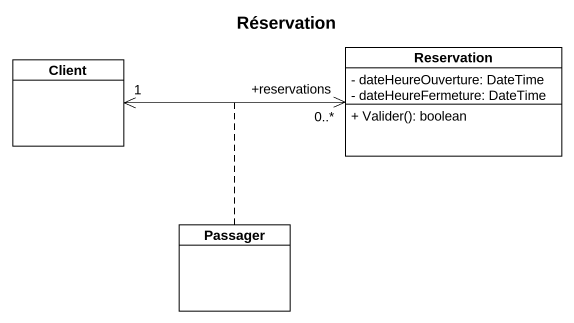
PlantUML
@startuml
title Réservation
hide circle
hide empty members
skinparam classAttributeIconSize 0
class Client
class Reservation {
  - dateHeureOuverture: DateTime
  - dateHeureFermeture: DateTime
  + Valider(): boolean
}
class Passager
Client "1" <-right-> "+reservations\n0..*" Reservation
(Client, Reservation) .. Passager
@enduml
